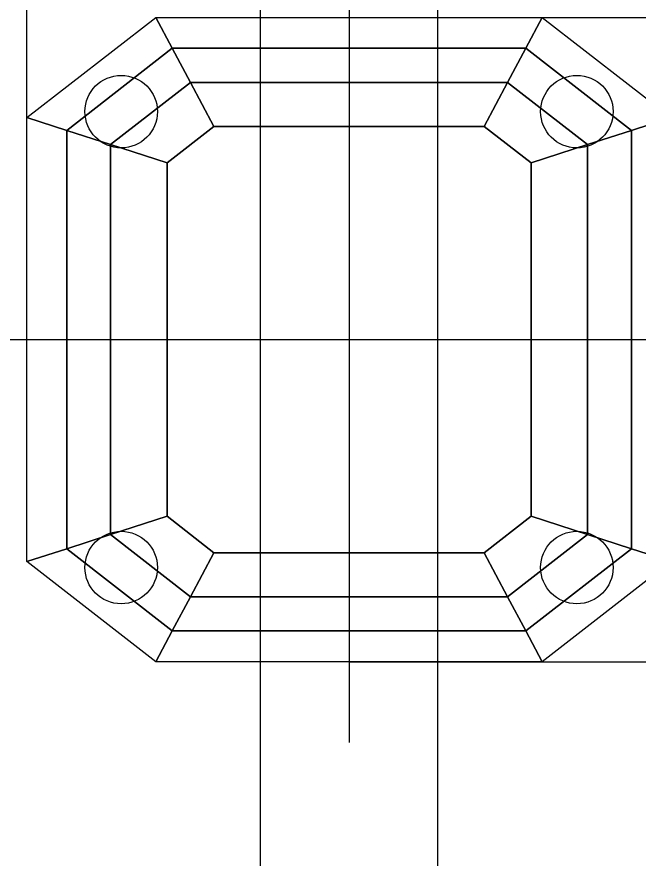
# Model space of a CAD drawing. Header units: millimetres. Extents: x 0 to 358, y 0 to 210.
# Drawn here: x 45.62 to 68.81, y 85.65 to 117.02 of the extents above; entities that cross this region are included whole.
import ezdxf

# ---------------------------------------------------------------- set-up
doc = ezdxf.new("R2010")
doc.units = ezdxf.units.MM

msp = doc.modelspace()

# ---------------------------------------------------------------- linework, layer by layer
at = {"layer": 'ANNOTATION'}
for p, q in [((46, 105), (46, 125)), ((58, 120), (58, 90)), ((58, 117), (79, 117)), ((11, 105), (286, 105)), ((43, 105), (73, 105)), ((58, 93), (79, 93))]:
    msp.add_line(p, q, dxfattribs=at)
at = {"layer": 'EDGES'}
for points in [[(54.7, 135.17), (61.3, 135.17), (61.3, 74.84), (54.7, 74.84)], [(46, 113.27), (46, 113.27), (50.8, 117), (65.2, 117), (70, 113.27), (70, 96.73), (70, 96.73), (65.2, 93), (50.8, 93), (46, 96.73)], [(46, 113.27), (50.8, 117), (51.41, 115.85), (51.41, 115.85), (47.48, 112.79), (47.48, 112.79)], [(50.8, 117), (50.8, 117), (65.2, 117), (65.2, 117), (64.59, 115.85), (51.41, 115.85)], [(64.59, 115.85), (64.59, 115.85), (65.2, 117), (70, 113.27), (68.52, 112.79), (68.52, 112.79)], [(47.48, 112.79), (51.41, 115.85), (52.09, 114.58), (49.11, 112.26), (49.11, 112.26)], [(51.41, 115.85), (64.59, 115.85), (64.59, 115.85), (63.91, 114.58), (63.91, 114.58), (52.09, 114.58), (52.09, 114.58), (51.41, 115.85)], [(63.91, 114.58), (64.59, 115.85), (68.52, 112.79), (66.89, 112.26), (66.89, 112.26)], [(49.11, 112.26), (52.09, 114.58), (52.09, 114.58), (52.96, 112.94), (51.22, 111.58)], [(52.09, 114.58), (63.91, 114.58), (63.04, 112.94), (52.96, 112.94)], [(63.04, 112.94), (63.91, 114.58), (63.91, 114.58), (66.89, 112.26), (64.78, 111.58)], [(46, 113.27), (46, 113.27), (47.48, 112.79), (47.48, 97.21), (46, 96.73), (46, 96.73)], [(68.52, 112.79), (70, 113.27), (70, 113.27), (70, 96.73), (70, 96.73), (68.52, 97.21)], [(51.22, 111.58), (52.96, 112.94), (63.04, 112.94), (64.78, 111.58), (64.78, 98.42), (63.04, 97.06), (52.96, 97.06), (51.22, 98.42)], [(47.48, 112.79), (47.48, 112.79), (49.11, 112.26), (49.11, 97.74), (47.48, 97.21), (47.48, 97.21)], [(66.89, 112.26), (68.52, 112.79), (68.52, 112.79), (68.52, 97.21), (68.52, 97.21), (66.89, 97.74)], [(49.11, 112.26), (49.11, 112.26), (51.22, 111.58), (51.22, 98.42), (49.11, 97.74), (49.11, 97.74)], [(64.78, 111.58), (66.89, 112.26), (66.89, 112.26), (66.89, 97.74), (66.89, 97.74), (64.78, 98.42)], [(49.11, 97.74), (51.22, 98.42), (52.96, 97.06), (52.09, 95.42), (52.09, 95.42)], [(63.04, 97.06), (64.78, 98.42), (66.89, 97.74), (63.91, 95.42), (63.91, 95.42)], [(47.48, 97.21), (49.11, 97.74), (49.11, 97.74), (52.09, 95.42), (51.41, 94.15)], [(63.91, 95.42), (66.89, 97.74), (66.89, 97.74), (68.52, 97.21), (64.59, 94.15)], [(46, 96.73), (47.48, 97.21), (47.48, 97.21), (51.41, 94.15), (51.41, 94.15), (50.8, 93)], [(52.09, 95.42), (52.96, 97.06), (63.04, 97.06), (63.91, 95.42)], [(64.59, 94.15), (68.52, 97.21), (68.52, 97.21), (70, 96.73), (65.2, 93), (64.59, 94.15)], [(51.41, 94.15), (51.41, 94.15), (52.09, 95.42), (52.09, 95.42), (63.91, 95.42), (63.91, 95.42), (64.59, 94.15), (64.59, 94.15)], [(50.8, 93), (51.41, 94.15), (64.59, 94.15), (65.2, 93), (65.2, 93), (50.8, 93)]]:
    msp.add_lwpolyline(points, close=True, dxfattribs=at)
for centre in [(49.51, 113.49), (66.49, 113.49), (49.51, 96.51), (66.49, 96.51)]:
    msp.add_circle(centre, 1.35, dxfattribs=at)

doc.saveas('drawing.dxf')
